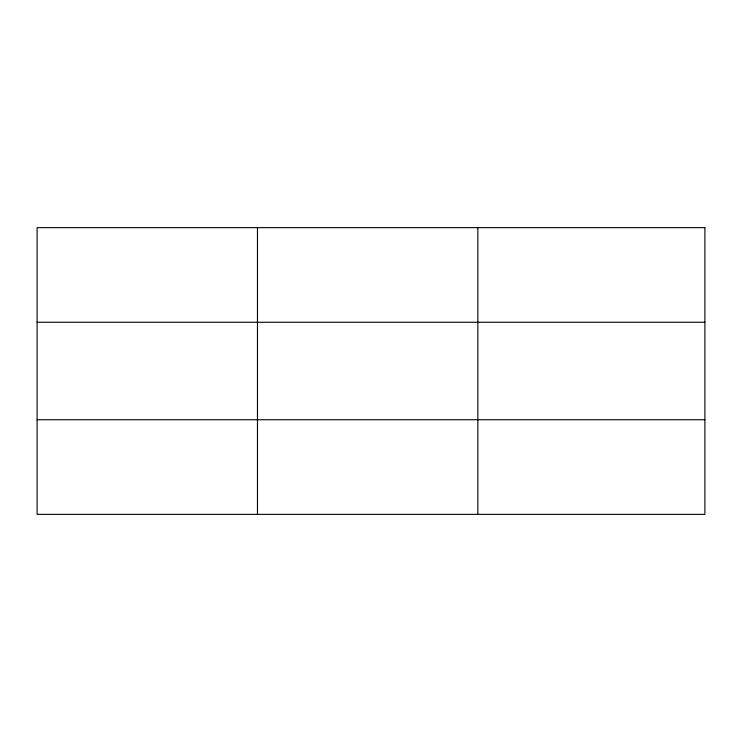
<?xml version="1.0" encoding="UTF-8"?>
<svg xmlns="http://www.w3.org/2000/svg" width="742" height="742" viewBox="0 0 742 742"><rect width="100%" height="100%" fill="white"/><g stroke="black" fill="none" stroke-linecap="round" stroke-linejoin="round"><path stroke-width="1.11" d="M257.474 227.646L257.474 514.354M477.848 227.646L477.848 514.354M37.1 322.26L704.9 322.26M37.1 419.74L704.9 419.74M704.9 227.646L704.9 514.354L37.1 514.354L37.1 227.646L704.9 227.646"/></g></svg>
